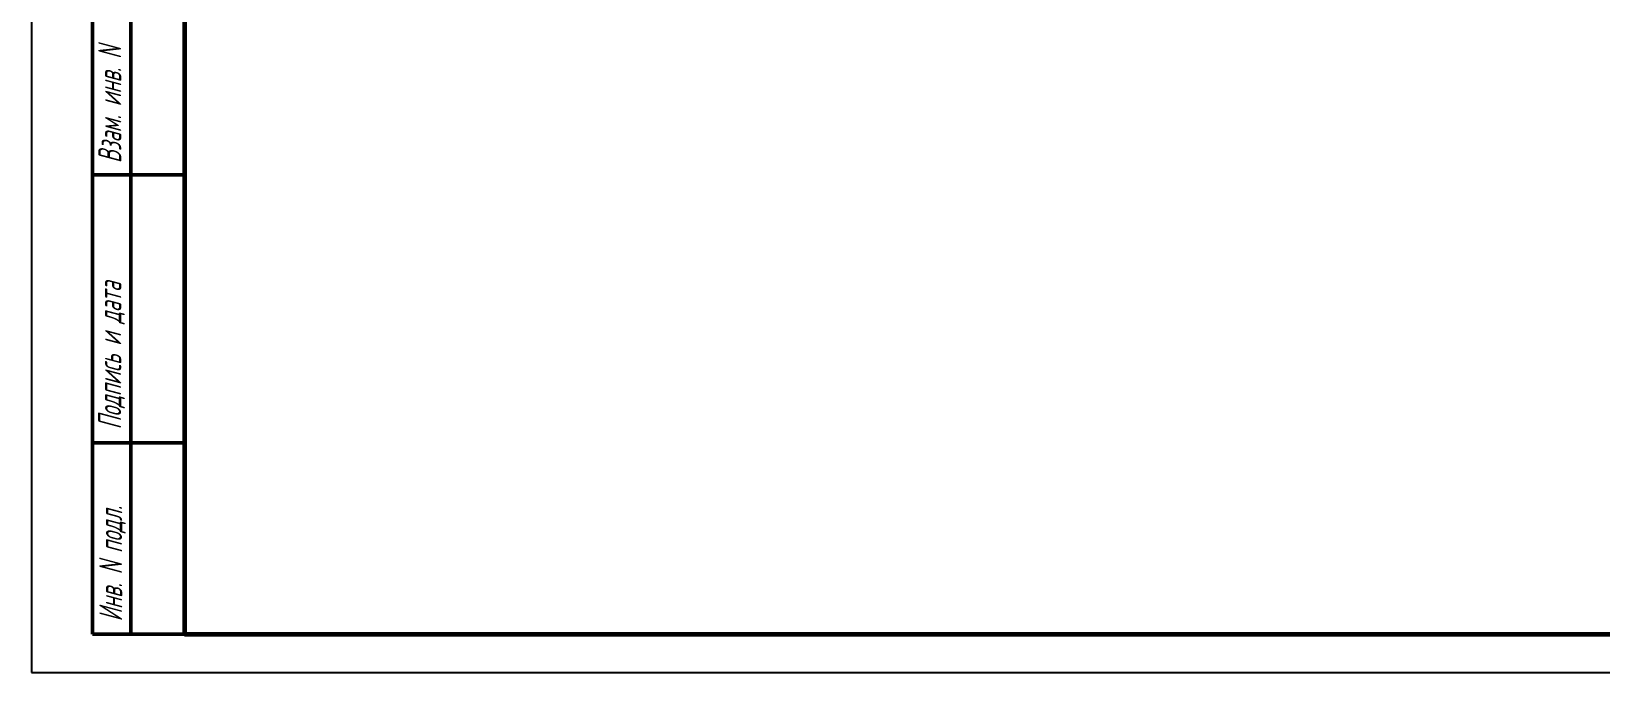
# Model space of a CAD drawing. Header units: millimetres. Extents: x 378573 to 379398, y 291798 to 292325.
# Drawn here: x 378572.7 to 378777.6, y 291798.1 to 291881.9 of the extents above; entities that cross this region are included whole.
import ezdxf

# ---------------------------------------------------------------- set-up
doc = ezdxf.new("R2010")
doc.units = ezdxf.units.MM
for name, color, linetype, lineweight in [('Обозначения', 102, 'Continuous', 25), ('Основная', 134, 'Continuous', 60), ('Пост 0.13', 217, 'Continuous', 25), ('ТЕКСТ', 250, 'Continuous', 25)]:
    doc.layers.add(name, color=color, linetype=linetype, lineweight=lineweight)
doc.styles.add('Romans0.7-15', font='romans.shx', dxfattribs={"width": 0.6, "oblique": 15})

# ---------------------------------------------------------------- blocks, each defined once
blk = doc.blocks.new('*U102')
at = {"layer": 'Обозначения'}
blk.add_lwpolyline([(0, 0), (594, 0), (594, 420), (0, 420)], close=True, dxfattribs=at)
at = {"layer": 'Обозначения', "lineweight": 60}
blk.add_lwpolyline([(20, 5), (589, 5), (589, 415), (20, 415)], close=True, dxfattribs=at)

msp = doc.modelspace()

# ---------------------------------------------------------------- linework, layer by layer
at = {"layer": 'Пост 0.13', "lineweight": 50}
for p, q in [((378580.668, 291863.121), (378580.668, 291893.121)), ((378585.668, 291893.121), (378585.668, 291803.121)), ((378580.668, 291828.121), (378580.668, 291863.121)), ((378580.668, 291863.121), (378580.668, 291833.121)), ((378580.668, 291863.121), (378592.668, 291863.121)), ((378580.668, 291828.121), (378580.668, 291863.121)), ((378580.668, 291803.121), (378580.668, 291828.121)), ((378592.668, 291828.121), (378580.668, 291828.121)), ((378592.668, 291803.121), (378580.668, 291803.121))]:
    msp.add_line(p, q, dxfattribs=at)

# ---------------------------------------------------------------- block references
at = {"layer": 'Основная'}
msp.add_blockref('*U102', (378572.668, 291798.121), dxfattribs=at)

# ---------------------------------------------------------------- texts
at = {"layer": 'ТЕКСТ', "linetype": 'Continuous', "style": 'Romans0.7-15', "oblique": 15, "width": 0.6}
for s, p in [('Взам. инв. N', (378584.402, 291864.65)), ('Подпись и дата', (378584.402, 291829.873)), ('Инв. N подл.', (378584.524, 291804.796))]:
    msp.add_text(s, height=3, rotation=90, dxfattribs=at).set_placement(p)

doc.saveas('drawing.dxf')
